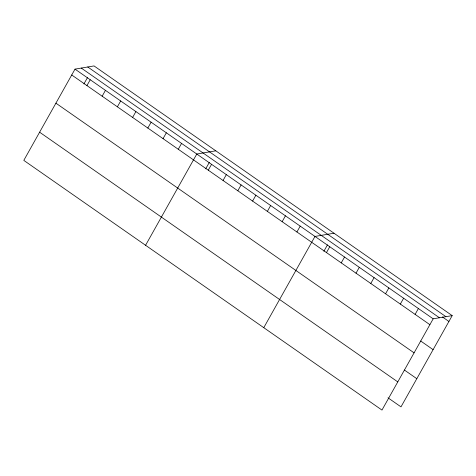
<?xml version="1.0" encoding="UTF-8"?>
<svg xmlns="http://www.w3.org/2000/svg" width="476" height="476" viewBox="0 0 476 476"><rect width="100%" height="100%" fill="white"/><g stroke="black" fill="none" stroke-linecap="round" stroke-linejoin="round"><path stroke-width="0.71" d="M452.2 315.618L94.034 65.926L75.006 69.133L23.8 160.382L381.966 410.074L433.172 318.825L452.2 315.618L400.994 406.867L387.994 397.805M83.919 83.943L87.513 77.54M86.947 85.597L90.232 79.742M102.167 96.206L105.452 90.357M117.388 106.82L120.672 100.966M132.614 117.429L135.898 111.58M147.834 128.044L151.118 122.189M163.054 138.653L166.338 132.804M178.28 149.268L181.564 143.413M145.579 245.277L196.784 154.028L215.806 150.821M205.697 168.843L209.291 162.435M208.274 170.182L211.558 164.327M223.048 180.481L226.332 174.627M237.821 190.781L241.106 184.926M252.595 201.08L255.88 195.225M267.369 211.38L270.654 205.525M282.149 221.679L285.427 215.824M296.923 231.979L300.207 226.13M263.769 327.678L314.981 236.429L334.003 233.222M323.894 251.245L327.488 244.837M326.471 252.577L329.755 246.729M341.244 262.877L344.529 257.028M356.018 273.182L359.303 267.328M370.792 283.482L374.077 277.627M385.566 293.781L388.85 287.926M400.34 304.081L403.624 298.226M415.114 314.38L418.398 308.525M87.757 66.979L445.923 316.677M442.412 316.939L448.916 321.473M81.283 68.074L439.455 317.772M75.006 69.133L433.172 318.825M71.721 74.982L429.887 324.68M420.689 341L433.1 349.652M55.906 103.161L414.078 352.859M404.398 370.036L416.809 378.688M39.615 132.197L397.781 381.895"/></g></svg>
